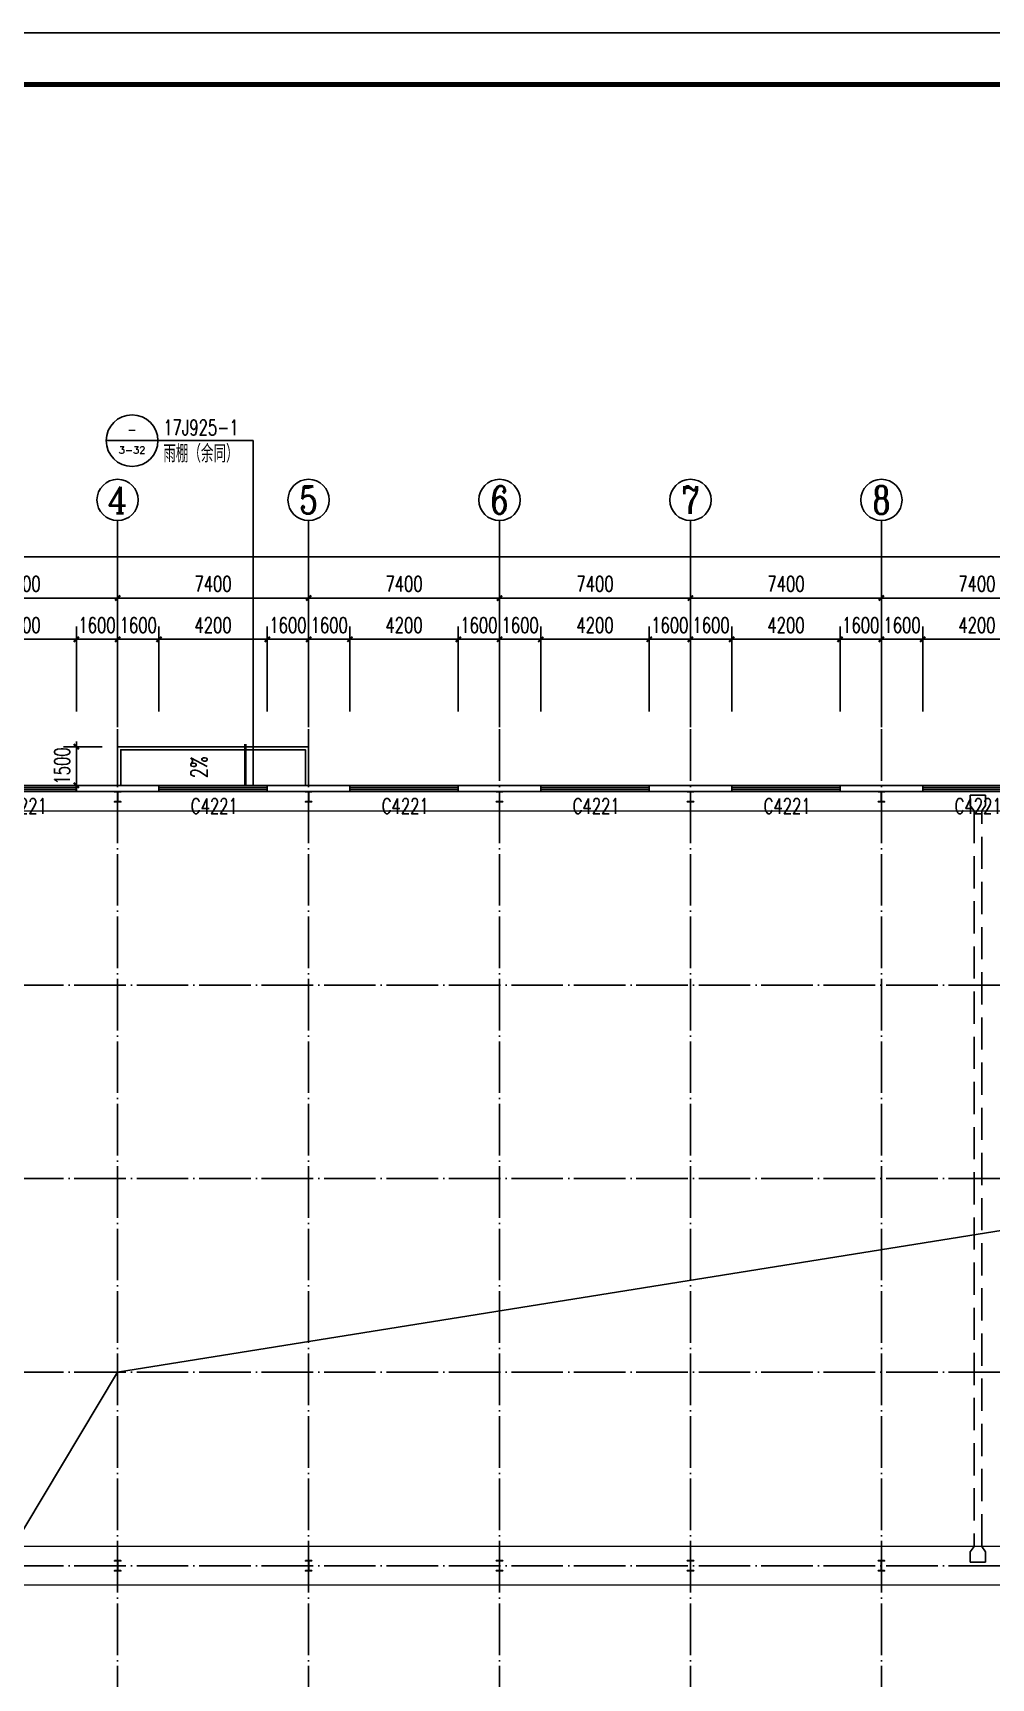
# Model space of a CAD drawing. Extents: x 13276711 to 13543385, y -848943 to -68012.
# Drawn here: x 13365302 to 13402435, y -387798 to -324043 of the extents above; entities that cross this region are included whole.
import ezdxf
from ezdxf.enums import TextEntityAlignment as Align

# ---------------------------------------------------------------- set-up
doc = ezdxf.new("R2010")
doc.units = 0
doc.header["$LTSCALE"] = 1000
doc.header["$MEASUREMENT"] = 0
doc.linetypes.add('DASH', pattern=[0.35, 0.25, -0.1])
doc.linetypes.add('DOTE', pattern=[2.42, 2, -0.2, 0.02, -0.2])
for name, color, linetype in [('AXIS', 3, 'Continuous'), ('AXIS_TEXT', 7, 'Continuous'), ('COLUMN', 2, 'Continuous'), ('DIM_IDEN', 3, 'Continuous'), ('DIM_SYMB', 3, 'Continuous'), ('DOTE', 1, 'DOTE'), ('PUB_DIM', 3, 'Continuous'), ('PUB_TEXT', 7, 'Continuous'), ('TK', 4, 'Continuous'), ('WALL-PARAPET', 6, 'Continuous'), ('WINDOW', 4, 'Continuous'), ('WINDOW_TEXT', 7, 'Continuous')]:
    doc.layers.add(name, color=color, linetype=linetype)
doc.styles.add('_TCH_AXIS', font='COMPLEX', dxfattribs={"bigfont": 'GBCBIG'})
doc.styles.add('_TCH_DIM', font='SIMPLEX', dxfattribs={"bigfont": 'GBCBIG'})
doc.styles.add('_TCH_DIM_T3', font='SIMPLEX', dxfattribs={"width": 0.705882, "bigfont": 'GBCBIG'})
doc.styles.add('_TCH_WINDOW', font='SIMPLEX', dxfattribs={"height": 3.5, "bigfont": 'GBCBIG'})
doc.styles.add('COMPLEX', font='COMPLEX')
doc.dimstyles.new('_TCH_ARCH&&200', dxfattribs={"dimtxt": 595, "dimasz": 200, "dimexe": 500, "dimexo": 600, "dimgap": 252.5, "dimtad": 1, "dimdec": 0, "dimzin": 0, "dimdsep": 46, "dimtxsty": '_TCH_DIM_T3', "dimblk": 'ARCHTICK', "dimcen": 0.09, "dimclrt": 7, "dimazin": 2, "dimtfac": 1, "dimtdec": 0, "dimtix": 1, "dimtmove": 2, "dimatfit": 3, "dimfxl": 0, "dimtolj": 1, "dimtzin": 0, "dimarcsym": 0})

# ---------------------------------------------------------------- blocks, each defined once
blk = doc.blocks.new('A$C797E1D2B')
at = {"layer": 'COLUMN'}
h = blk.add_hatch(color=256, dxfattribs=at)
h.paths.add_polyline_path([(125, 400), (250, 400), (250, 388), (130, 388), (130, 200), (125, 200)])
h.paths.add_polyline_path([(0, 400), (125, 400), (125, 200), (120, 200), (120, 388), (0, 388)])
h.paths.add_polyline_path([(0, 12), (120, 12), (120, 200), (125, 200), (125, 0), (0, 0)])
h.paths.add_polyline_path([(125, 200), (130, 200), (130, 12), (250, 12), (250, 0), (125, 0)])
blk.add_lwpolyline([(250, 0), (250, 12), (130, 12), (130, 388), (250, 388), (250, 400), (0, 400), (0, 388), (120, 388), (120, 12), (0, 12), (0, 0)], close=True, dxfattribs=at)
blk = doc.blocks.new('GeYuanFrame_77864667', base_point=(20.09, 4.53))
at = {"layer": 'TK'}
blk.add_lwpolyline([(20.09, 4.53), (20.09, 598.53), (1071.09, 598.53), (1071.09, 4.53)], close=True, dxfattribs=at)
at = {"layer": 'TK', "const_width": 1}
blk.add_lwpolyline([(45.09, 588.53), (1061.09, 588.53), (1061.09, 14.53), (45.09, 14.53)], close=True, dxfattribs=at)
blk = doc.blocks.new('$TCHSYS$WIN2D')
for p, q in [((-0.5, 0.5), (0.5, 0.5)), ((-0.5, 0.5), (-0.5, -0.5)), ((0.5, 0.5), (0.5, -0.5)), ((0.5, 0.167), (-0.5, 0.167)), ((0.5, -0.167), (-0.5, -0.167)), ((-0.5, -0.5), (0.5, -0.5))]:
    blk.add_line(p, q)
blk = doc.blocks.new('_AXISO')
blk.add_circle((0, 0), 0.5)
at = {"layer": 'AXIS_TEXT', "style": 'COMPLEX', "width": 1.041667}
blk.add_attdef('A', text='', height=0.56, dxfattribs=at).set_placement((-0.25, -0.28), (0.25, -0.28), align=Align.FIT)
blk = doc.blocks.new('_ArchTick')
at = {"color": 0, "linetype": 'ByBlock', "const_width": 0.4}
blk.add_lwpolyline([(-0.5, -0.5), (0.5, 0.5)], dxfattribs=at)
blk = doc.blocks.new('*D208')
at = {"layer": 'AXIS', "color": 0, "lineweight": -2}
for p, q in [((13346145, -350343), (13346145, -343843)), ((13509425, -350343), (13509425, -343843)), ((13346145, -344343), (13509425, -344343))]:
    blk.add_line(p, q, dxfattribs=at)
at = {"layer": 'Defpoints', "color": 0}
for p in [(13509425, -344343), (13346145, -350943), (13509425, -350943)]:
    blk.add_point(p, dxfattribs=at)
at = {"layer": 'AXIS', "color": 0, "lineweight": -2, "xscale": 200, "yscale": 200, "zscale": 200, "rotation": 180}
blk.add_blockref('_ArchTick', (13346145, -344343), dxfattribs=at)
at = {"layer": 'AXIS', "color": 0, "lineweight": -2, "xscale": 200, "yscale": 200, "zscale": 200}
blk.add_blockref('_ArchTick', (13509425, -344343), dxfattribs=at)
at = {"layer": 'AXIS', "color": 7, "insert": (13427785, -343793), "char_height": 595, "attachment_point": 5, "style": '_TCH_DIM_T3'}
blk.add_mtext('\\A1;163280', dxfattribs=at)
blk = doc.blocks.new('*D212')
at = {"layer": 'AXIS', "color": 0, "lineweight": -2}
for p, q in [((13361185, -350343), (13361185, -345443)), ((13368585, -350343), (13368585, -345443)), ((13361185, -345943), (13368585, -345943))]:
    blk.add_line(p, q, dxfattribs=at)
at = {"layer": 'Defpoints', "color": 0}
for p in [(13368585, -345943), (13361185, -350943), (13368585, -350943)]:
    blk.add_point(p, dxfattribs=at)
at = {"layer": 'AXIS', "color": 0, "lineweight": -2, "xscale": 200, "yscale": 200, "zscale": 200, "rotation": 180}
blk.add_blockref('_ArchTick', (13361185, -345943), dxfattribs=at)
at = {"layer": 'AXIS', "color": 0, "lineweight": -2, "xscale": 200, "yscale": 200, "zscale": 200}
blk.add_blockref('_ArchTick', (13368585, -345943), dxfattribs=at)
at = {"layer": 'AXIS', "color": 7, "insert": (13364885, -345393), "char_height": 595, "attachment_point": 5, "style": '_TCH_DIM_T3'}
blk.add_mtext('\\A1;7400', dxfattribs=at)
blk = doc.blocks.new('*D213')
at = {"layer": 'AXIS', "color": 0, "lineweight": -2}
for p, q in [((13368585, -350343), (13368585, -345443)), ((13375985, -350343), (13375985, -345443)), ((13368585, -345943), (13375985, -345943))]:
    blk.add_line(p, q, dxfattribs=at)
at = {"layer": 'Defpoints', "color": 0}
for p in [(13375985, -345943), (13368585, -350943), (13375985, -350943)]:
    blk.add_point(p, dxfattribs=at)
at = {"layer": 'AXIS', "color": 0, "lineweight": -2, "xscale": 200, "yscale": 200, "zscale": 200, "rotation": 180}
blk.add_blockref('_ArchTick', (13368585, -345943), dxfattribs=at)
at = {"layer": 'AXIS', "color": 0, "lineweight": -2, "xscale": 200, "yscale": 200, "zscale": 200}
blk.add_blockref('_ArchTick', (13375985, -345943), dxfattribs=at)
at = {"layer": 'AXIS', "color": 7, "insert": (13372285, -345393), "char_height": 595, "attachment_point": 5, "style": '_TCH_DIM_T3'}
blk.add_mtext('\\A1;7400', dxfattribs=at)
blk = doc.blocks.new('*D214')
at = {"layer": 'AXIS', "color": 0, "lineweight": -2}
for p, q in [((13375985, -350343), (13375985, -345443)), ((13383385, -350343), (13383385, -345443)), ((13375985, -345943), (13383385, -345943))]:
    blk.add_line(p, q, dxfattribs=at)
at = {"layer": 'Defpoints', "color": 0}
for p in [(13383385, -345943), (13375985, -350943), (13383385, -350943)]:
    blk.add_point(p, dxfattribs=at)
at = {"layer": 'AXIS', "color": 0, "lineweight": -2, "xscale": 200, "yscale": 200, "zscale": 200, "rotation": 180}
blk.add_blockref('_ArchTick', (13375985, -345943), dxfattribs=at)
at = {"layer": 'AXIS', "color": 0, "lineweight": -2, "xscale": 200, "yscale": 200, "zscale": 200}
blk.add_blockref('_ArchTick', (13383385, -345943), dxfattribs=at)
at = {"layer": 'AXIS', "color": 7, "insert": (13379685, -345393), "char_height": 595, "attachment_point": 5, "style": '_TCH_DIM_T3'}
blk.add_mtext('\\A1;7400', dxfattribs=at)
blk = doc.blocks.new('*D215')
at = {"layer": 'AXIS', "color": 0, "lineweight": -2}
for p, q in [((13383385, -350343), (13383385, -345443)), ((13390785, -350343), (13390785, -345443)), ((13383385, -345943), (13390785, -345943))]:
    blk.add_line(p, q, dxfattribs=at)
at = {"layer": 'Defpoints', "color": 0}
for p in [(13390785, -345943), (13383385, -350943), (13390785, -350943)]:
    blk.add_point(p, dxfattribs=at)
at = {"layer": 'AXIS', "color": 0, "lineweight": -2, "xscale": 200, "yscale": 200, "zscale": 200, "rotation": 180}
blk.add_blockref('_ArchTick', (13383385, -345943), dxfattribs=at)
at = {"layer": 'AXIS', "color": 0, "lineweight": -2, "xscale": 200, "yscale": 200, "zscale": 200}
blk.add_blockref('_ArchTick', (13390785, -345943), dxfattribs=at)
at = {"layer": 'AXIS', "color": 7, "insert": (13387085, -345393), "char_height": 595, "attachment_point": 5, "style": '_TCH_DIM_T3'}
blk.add_mtext('\\A1;7400', dxfattribs=at)
blk = doc.blocks.new('*D216')
at = {"layer": 'AXIS', "color": 0, "lineweight": -2}
for p, q in [((13390785, -350343), (13390785, -345443)), ((13398185, -350343), (13398185, -345443)), ((13390785, -345943), (13398185, -345943))]:
    blk.add_line(p, q, dxfattribs=at)
at = {"layer": 'Defpoints', "color": 0}
for p in [(13398185, -345943), (13390785, -350943), (13398185, -350943)]:
    blk.add_point(p, dxfattribs=at)
at = {"layer": 'AXIS', "color": 0, "lineweight": -2, "xscale": 200, "yscale": 200, "zscale": 200, "rotation": 180}
blk.add_blockref('_ArchTick', (13390785, -345943), dxfattribs=at)
at = {"layer": 'AXIS', "color": 0, "lineweight": -2, "xscale": 200, "yscale": 200, "zscale": 200}
blk.add_blockref('_ArchTick', (13398185, -345943), dxfattribs=at)
at = {"layer": 'AXIS', "color": 7, "insert": (13394485, -345393), "char_height": 595, "attachment_point": 5, "style": '_TCH_DIM_T3'}
blk.add_mtext('\\A1;7400', dxfattribs=at)
blk = doc.blocks.new('*D217')
at = {"layer": 'AXIS', "color": 0, "lineweight": -2}
for p, q in [((13398185, -350343), (13398185, -345443)), ((13405585, -350343), (13405585, -345443)), ((13398185, -345943), (13405585, -345943))]:
    blk.add_line(p, q, dxfattribs=at)
at = {"layer": 'Defpoints', "color": 0}
for p in [(13405585, -345943), (13398185, -350943), (13405585, -350943)]:
    blk.add_point(p, dxfattribs=at)
at = {"layer": 'AXIS', "color": 0, "lineweight": -2, "xscale": 200, "yscale": 200, "zscale": 200, "rotation": 180}
blk.add_blockref('_ArchTick', (13398185, -345943), dxfattribs=at)
at = {"layer": 'AXIS', "color": 0, "lineweight": -2, "xscale": 200, "yscale": 200, "zscale": 200}
blk.add_blockref('_ArchTick', (13405585, -345943), dxfattribs=at)
at = {"layer": 'AXIS', "color": 7, "insert": (13401885, -345393), "char_height": 595, "attachment_point": 5, "style": '_TCH_DIM_T3'}
blk.add_mtext('\\A1;7400', dxfattribs=at)
blk = doc.blocks.new('*D625')
at = {"layer": 'Defpoints', "color": 0}
for p in [(13366985, -347543), (13362785, -350943), (13366985, -350943)]:
    blk.add_point(p, dxfattribs=at)
at = {"layer": 'PUB_DIM', "color": 0, "lineweight": -2}
for p, q in [((13362785, -350343), (13362785, -347043)), ((13366985, -350343), (13366985, -347043)), ((13362785, -347543), (13366985, -347543))]:
    blk.add_line(p, q, dxfattribs=at)
at = {"layer": 'PUB_DIM', "color": 0, "lineweight": -2, "xscale": 200, "yscale": 200, "zscale": 200, "rotation": 180}
blk.add_blockref('_ArchTick', (13362785, -347543), dxfattribs=at)
at = {"layer": 'PUB_DIM', "color": 0, "lineweight": -2, "xscale": 200, "yscale": 200, "zscale": 200}
blk.add_blockref('_ArchTick', (13366985, -347543), dxfattribs=at)
at = {"layer": 'PUB_DIM', "color": 7, "insert": (13364885, -346993), "char_height": 595, "attachment_point": 5, "style": '_TCH_DIM_T3'}
blk.add_mtext('\\A1;4200', dxfattribs=at)
blk = doc.blocks.new('*D626')
at = {"layer": 'Defpoints', "color": 0}
for p in [(13368585, -347543), (13366985, -350943), (13368585, -350943)]:
    blk.add_point(p, dxfattribs=at)
at = {"layer": 'PUB_DIM', "color": 0, "lineweight": -2}
for p, q in [((13366985, -350343), (13366985, -347043)), ((13368585, -350343), (13368585, -347043)), ((13366985, -347543), (13366785, -347543)), ((13366985, -347543), (13368585, -347543)), ((13368585, -347543), (13368785, -347543))]:
    blk.add_line(p, q, dxfattribs=at)
at = {"layer": 'PUB_DIM', "color": 0, "lineweight": -2, "xscale": 200, "yscale": 200, "zscale": 200}
blk.add_blockref('_ArchTick', (13366985, -347543), dxfattribs=at)
at = {"layer": 'PUB_DIM', "color": 0, "lineweight": -2, "xscale": 200, "yscale": 200, "zscale": 200, "rotation": 180}
blk.add_blockref('_ArchTick', (13368585, -347543), dxfattribs=at)
at = {"layer": 'PUB_DIM', "color": 7, "insert": (13367785, -346993), "char_height": 595, "attachment_point": 5, "style": '_TCH_DIM_T3'}
blk.add_mtext('\\A1;1600', dxfattribs=at)
blk = doc.blocks.new('*D627')
at = {"layer": 'Defpoints', "color": 0}
for p in [(13370185, -347543), (13368585, -350943), (13370185, -350943)]:
    blk.add_point(p, dxfattribs=at)
at = {"layer": 'PUB_DIM', "color": 0, "lineweight": -2}
for p, q in [((13368585, -350343), (13368585, -347043)), ((13370185, -350343), (13370185, -347043)), ((13368585, -347543), (13368385, -347543)), ((13368585, -347543), (13370185, -347543)), ((13370185, -347543), (13370385, -347543))]:
    blk.add_line(p, q, dxfattribs=at)
at = {"layer": 'PUB_DIM', "color": 0, "lineweight": -2, "xscale": 200, "yscale": 200, "zscale": 200}
blk.add_blockref('_ArchTick', (13368585, -347543), dxfattribs=at)
at = {"layer": 'PUB_DIM', "color": 0, "lineweight": -2, "xscale": 200, "yscale": 200, "zscale": 200, "rotation": 180}
blk.add_blockref('_ArchTick', (13370185, -347543), dxfattribs=at)
at = {"layer": 'PUB_DIM', "color": 7, "insert": (13369385, -346993), "char_height": 595, "attachment_point": 5, "style": '_TCH_DIM_T3'}
blk.add_mtext('\\A1;1600', dxfattribs=at)
blk = doc.blocks.new('*D628')
at = {"layer": 'Defpoints', "color": 0}
for p in [(13374385, -347543), (13370185, -350943), (13374385, -350943)]:
    blk.add_point(p, dxfattribs=at)
at = {"layer": 'PUB_DIM', "color": 0, "lineweight": -2}
for p, q in [((13370185, -350343), (13370185, -347043)), ((13374385, -350343), (13374385, -347043)), ((13370185, -347543), (13374385, -347543))]:
    blk.add_line(p, q, dxfattribs=at)
at = {"layer": 'PUB_DIM', "color": 0, "lineweight": -2, "xscale": 200, "yscale": 200, "zscale": 200, "rotation": 180}
blk.add_blockref('_ArchTick', (13370185, -347543), dxfattribs=at)
at = {"layer": 'PUB_DIM', "color": 0, "lineweight": -2, "xscale": 200, "yscale": 200, "zscale": 200}
blk.add_blockref('_ArchTick', (13374385, -347543), dxfattribs=at)
at = {"layer": 'PUB_DIM', "color": 7, "insert": (13372285, -346993), "char_height": 595, "attachment_point": 5, "style": '_TCH_DIM_T3'}
blk.add_mtext('\\A1;4200', dxfattribs=at)
blk = doc.blocks.new('*D629')
at = {"layer": 'Defpoints', "color": 0}
for p in [(13375985, -347543), (13374385, -350943), (13375985, -350943)]:
    blk.add_point(p, dxfattribs=at)
at = {"layer": 'PUB_DIM', "color": 0, "lineweight": -2}
for p, q in [((13374385, -350343), (13374385, -347043)), ((13375985, -350343), (13375985, -347043)), ((13374385, -347543), (13374185, -347543)), ((13374385, -347543), (13375985, -347543)), ((13375985, -347543), (13376185, -347543))]:
    blk.add_line(p, q, dxfattribs=at)
at = {"layer": 'PUB_DIM', "color": 0, "lineweight": -2, "xscale": 200, "yscale": 200, "zscale": 200}
blk.add_blockref('_ArchTick', (13374385, -347543), dxfattribs=at)
at = {"layer": 'PUB_DIM', "color": 0, "lineweight": -2, "xscale": 200, "yscale": 200, "zscale": 200, "rotation": 180}
blk.add_blockref('_ArchTick', (13375985, -347543), dxfattribs=at)
at = {"layer": 'PUB_DIM', "color": 7, "insert": (13375185, -346993), "char_height": 595, "attachment_point": 5, "style": '_TCH_DIM_T3'}
blk.add_mtext('\\A1;1600', dxfattribs=at)
blk = doc.blocks.new('*D630')
at = {"layer": 'Defpoints', "color": 0}
for p in [(13377585, -347543), (13375985, -350943), (13377585, -350943)]:
    blk.add_point(p, dxfattribs=at)
at = {"layer": 'PUB_DIM', "color": 0, "lineweight": -2}
for p, q in [((13375985, -350343), (13375985, -347043)), ((13377585, -350343), (13377585, -347043)), ((13375985, -347543), (13375785, -347543)), ((13375985, -347543), (13377585, -347543)), ((13377585, -347543), (13377785, -347543))]:
    blk.add_line(p, q, dxfattribs=at)
at = {"layer": 'PUB_DIM', "color": 0, "lineweight": -2, "xscale": 200, "yscale": 200, "zscale": 200}
blk.add_blockref('_ArchTick', (13375985, -347543), dxfattribs=at)
at = {"layer": 'PUB_DIM', "color": 0, "lineweight": -2, "xscale": 200, "yscale": 200, "zscale": 200, "rotation": 180}
blk.add_blockref('_ArchTick', (13377585, -347543), dxfattribs=at)
at = {"layer": 'PUB_DIM', "color": 7, "insert": (13376785, -346993), "char_height": 595, "attachment_point": 5, "style": '_TCH_DIM_T3'}
blk.add_mtext('\\A1;1600', dxfattribs=at)
blk = doc.blocks.new('*D631')
at = {"layer": 'Defpoints', "color": 0}
for p in [(13381785, -347543), (13377585, -350943), (13381785, -350943)]:
    blk.add_point(p, dxfattribs=at)
at = {"layer": 'PUB_DIM', "color": 0, "lineweight": -2}
for p, q in [((13377585, -350343), (13377585, -347043)), ((13381785, -350343), (13381785, -347043)), ((13377585, -347543), (13381785, -347543))]:
    blk.add_line(p, q, dxfattribs=at)
at = {"layer": 'PUB_DIM', "color": 0, "lineweight": -2, "xscale": 200, "yscale": 200, "zscale": 200, "rotation": 180}
blk.add_blockref('_ArchTick', (13377585, -347543), dxfattribs=at)
at = {"layer": 'PUB_DIM', "color": 0, "lineweight": -2, "xscale": 200, "yscale": 200, "zscale": 200}
blk.add_blockref('_ArchTick', (13381785, -347543), dxfattribs=at)
at = {"layer": 'PUB_DIM', "color": 7, "insert": (13379685, -346993), "char_height": 595, "attachment_point": 5, "style": '_TCH_DIM_T3'}
blk.add_mtext('\\A1;4200', dxfattribs=at)
blk = doc.blocks.new('*D632')
at = {"layer": 'Defpoints', "color": 0}
for p in [(13383385, -347543), (13381785, -350943), (13383385, -350943)]:
    blk.add_point(p, dxfattribs=at)
at = {"layer": 'PUB_DIM', "color": 0, "lineweight": -2}
for p, q in [((13381785, -350343), (13381785, -347043)), ((13383385, -350343), (13383385, -347043)), ((13381785, -347543), (13381585, -347543)), ((13381785, -347543), (13383385, -347543)), ((13383385, -347543), (13383585, -347543))]:
    blk.add_line(p, q, dxfattribs=at)
at = {"layer": 'PUB_DIM', "color": 0, "lineweight": -2, "xscale": 200, "yscale": 200, "zscale": 200}
blk.add_blockref('_ArchTick', (13381785, -347543), dxfattribs=at)
at = {"layer": 'PUB_DIM', "color": 0, "lineweight": -2, "xscale": 200, "yscale": 200, "zscale": 200, "rotation": 180}
blk.add_blockref('_ArchTick', (13383385, -347543), dxfattribs=at)
at = {"layer": 'PUB_DIM', "color": 7, "insert": (13382585, -346993), "char_height": 595, "attachment_point": 5, "style": '_TCH_DIM_T3'}
blk.add_mtext('\\A1;1600', dxfattribs=at)
blk = doc.blocks.new('*D633')
at = {"layer": 'Defpoints', "color": 0}
for p in [(13384985, -347543), (13383385, -350943), (13384985, -350943)]:
    blk.add_point(p, dxfattribs=at)
at = {"layer": 'PUB_DIM', "color": 0, "lineweight": -2}
for p, q in [((13383385, -350343), (13383385, -347043)), ((13384985, -350343), (13384985, -347043)), ((13383385, -347543), (13383185, -347543)), ((13383385, -347543), (13384985, -347543)), ((13384985, -347543), (13385185, -347543))]:
    blk.add_line(p, q, dxfattribs=at)
at = {"layer": 'PUB_DIM', "color": 0, "lineweight": -2, "xscale": 200, "yscale": 200, "zscale": 200}
blk.add_blockref('_ArchTick', (13383385, -347543), dxfattribs=at)
at = {"layer": 'PUB_DIM', "color": 0, "lineweight": -2, "xscale": 200, "yscale": 200, "zscale": 200, "rotation": 180}
blk.add_blockref('_ArchTick', (13384985, -347543), dxfattribs=at)
at = {"layer": 'PUB_DIM', "color": 7, "insert": (13384185, -346993), "char_height": 595, "attachment_point": 5, "style": '_TCH_DIM_T3'}
blk.add_mtext('\\A1;1600', dxfattribs=at)
blk = doc.blocks.new('*D634')
at = {"layer": 'Defpoints', "color": 0}
for p in [(13389185, -347543), (13384985, -350943), (13389185, -350943)]:
    blk.add_point(p, dxfattribs=at)
at = {"layer": 'PUB_DIM', "color": 0, "lineweight": -2}
for p, q in [((13384985, -350343), (13384985, -347043)), ((13389185, -350343), (13389185, -347043)), ((13384985, -347543), (13389185, -347543))]:
    blk.add_line(p, q, dxfattribs=at)
at = {"layer": 'PUB_DIM', "color": 0, "lineweight": -2, "xscale": 200, "yscale": 200, "zscale": 200, "rotation": 180}
blk.add_blockref('_ArchTick', (13384985, -347543), dxfattribs=at)
at = {"layer": 'PUB_DIM', "color": 0, "lineweight": -2, "xscale": 200, "yscale": 200, "zscale": 200}
blk.add_blockref('_ArchTick', (13389185, -347543), dxfattribs=at)
at = {"layer": 'PUB_DIM', "color": 7, "insert": (13387085, -346993), "char_height": 595, "attachment_point": 5, "style": '_TCH_DIM_T3'}
blk.add_mtext('\\A1;4200', dxfattribs=at)
blk = doc.blocks.new('*D635')
at = {"layer": 'Defpoints', "color": 0}
for p in [(13390785, -347543), (13389185, -350943), (13390785, -350943)]:
    blk.add_point(p, dxfattribs=at)
at = {"layer": 'PUB_DIM', "color": 0, "lineweight": -2}
for p, q in [((13389185, -350343), (13389185, -347043)), ((13390785, -350343), (13390785, -347043)), ((13389185, -347543), (13388985, -347543)), ((13389185, -347543), (13390785, -347543)), ((13390785, -347543), (13390985, -347543))]:
    blk.add_line(p, q, dxfattribs=at)
at = {"layer": 'PUB_DIM', "color": 0, "lineweight": -2, "xscale": 200, "yscale": 200, "zscale": 200}
blk.add_blockref('_ArchTick', (13389185, -347543), dxfattribs=at)
at = {"layer": 'PUB_DIM', "color": 0, "lineweight": -2, "xscale": 200, "yscale": 200, "zscale": 200, "rotation": 180}
blk.add_blockref('_ArchTick', (13390785, -347543), dxfattribs=at)
at = {"layer": 'PUB_DIM', "color": 7, "insert": (13389985, -346993), "char_height": 595, "attachment_point": 5, "style": '_TCH_DIM_T3'}
blk.add_mtext('\\A1;1600', dxfattribs=at)
blk = doc.blocks.new('*D636')
at = {"layer": 'Defpoints', "color": 0}
for p in [(13392385, -347543), (13390785, -350943), (13392385, -350943)]:
    blk.add_point(p, dxfattribs=at)
at = {"layer": 'PUB_DIM', "color": 0, "lineweight": -2}
for p, q in [((13390785, -350343), (13390785, -347043)), ((13392385, -350343), (13392385, -347043)), ((13390785, -347543), (13390585, -347543)), ((13390785, -347543), (13392385, -347543)), ((13392385, -347543), (13392585, -347543))]:
    blk.add_line(p, q, dxfattribs=at)
at = {"layer": 'PUB_DIM', "color": 0, "lineweight": -2, "xscale": 200, "yscale": 200, "zscale": 200}
blk.add_blockref('_ArchTick', (13390785, -347543), dxfattribs=at)
at = {"layer": 'PUB_DIM', "color": 0, "lineweight": -2, "xscale": 200, "yscale": 200, "zscale": 200, "rotation": 180}
blk.add_blockref('_ArchTick', (13392385, -347543), dxfattribs=at)
at = {"layer": 'PUB_DIM', "color": 7, "insert": (13391585, -346993), "char_height": 595, "attachment_point": 5, "style": '_TCH_DIM_T3'}
blk.add_mtext('\\A1;1600', dxfattribs=at)
blk = doc.blocks.new('*D637')
at = {"layer": 'Defpoints', "color": 0}
for p in [(13396585, -347543), (13392385, -350943), (13396585, -350943)]:
    blk.add_point(p, dxfattribs=at)
at = {"layer": 'PUB_DIM', "color": 0, "lineweight": -2}
for p, q in [((13392385, -350343), (13392385, -347043)), ((13396585, -350343), (13396585, -347043)), ((13392385, -347543), (13396585, -347543))]:
    blk.add_line(p, q, dxfattribs=at)
at = {"layer": 'PUB_DIM', "color": 0, "lineweight": -2, "xscale": 200, "yscale": 200, "zscale": 200, "rotation": 180}
blk.add_blockref('_ArchTick', (13392385, -347543), dxfattribs=at)
at = {"layer": 'PUB_DIM', "color": 0, "lineweight": -2, "xscale": 200, "yscale": 200, "zscale": 200}
blk.add_blockref('_ArchTick', (13396585, -347543), dxfattribs=at)
at = {"layer": 'PUB_DIM', "color": 7, "insert": (13394485, -346993), "char_height": 595, "attachment_point": 5, "style": '_TCH_DIM_T3'}
blk.add_mtext('\\A1;4200', dxfattribs=at)
blk = doc.blocks.new('*D638')
at = {"layer": 'Defpoints', "color": 0}
for p in [(13398185, -347543), (13396585, -350943), (13398185, -350943)]:
    blk.add_point(p, dxfattribs=at)
at = {"layer": 'PUB_DIM', "color": 0, "lineweight": -2}
for p, q in [((13396585, -350343), (13396585, -347043)), ((13398185, -350343), (13398185, -347043)), ((13396585, -347543), (13396385, -347543)), ((13396585, -347543), (13398185, -347543)), ((13398185, -347543), (13398385, -347543))]:
    blk.add_line(p, q, dxfattribs=at)
at = {"layer": 'PUB_DIM', "color": 0, "lineweight": -2, "xscale": 200, "yscale": 200, "zscale": 200}
blk.add_blockref('_ArchTick', (13396585, -347543), dxfattribs=at)
at = {"layer": 'PUB_DIM', "color": 0, "lineweight": -2, "xscale": 200, "yscale": 200, "zscale": 200, "rotation": 180}
blk.add_blockref('_ArchTick', (13398185, -347543), dxfattribs=at)
at = {"layer": 'PUB_DIM', "color": 7, "insert": (13397385, -346993), "char_height": 595, "attachment_point": 5, "style": '_TCH_DIM_T3'}
blk.add_mtext('\\A1;1600', dxfattribs=at)
blk = doc.blocks.new('*D639')
at = {"layer": 'Defpoints', "color": 0}
for p in [(13399785, -347543), (13398185, -350943), (13399785, -350943)]:
    blk.add_point(p, dxfattribs=at)
at = {"layer": 'PUB_DIM', "color": 0, "lineweight": -2}
for p, q in [((13398185, -350343), (13398185, -347043)), ((13399785, -350343), (13399785, -347043)), ((13398185, -347543), (13397985, -347543)), ((13398185, -347543), (13399785, -347543)), ((13399785, -347543), (13399985, -347543))]:
    blk.add_line(p, q, dxfattribs=at)
at = {"layer": 'PUB_DIM', "color": 0, "lineweight": -2, "xscale": 200, "yscale": 200, "zscale": 200}
blk.add_blockref('_ArchTick', (13398185, -347543), dxfattribs=at)
at = {"layer": 'PUB_DIM', "color": 0, "lineweight": -2, "xscale": 200, "yscale": 200, "zscale": 200, "rotation": 180}
blk.add_blockref('_ArchTick', (13399785, -347543), dxfattribs=at)
at = {"layer": 'PUB_DIM', "color": 7, "insert": (13398985, -346993), "char_height": 595, "attachment_point": 5, "style": '_TCH_DIM_T3'}
blk.add_mtext('\\A1;1600', dxfattribs=at)
blk = doc.blocks.new('*D640')
at = {"layer": 'Defpoints', "color": 0}
for p in [(13403985, -347543), (13399785, -350943), (13403985, -350943)]:
    blk.add_point(p, dxfattribs=at)
at = {"layer": 'PUB_DIM', "color": 0, "lineweight": -2}
for p, q in [((13399785, -350343), (13399785, -347043)), ((13403985, -350343), (13403985, -347043)), ((13399785, -347543), (13403985, -347543))]:
    blk.add_line(p, q, dxfattribs=at)
at = {"layer": 'PUB_DIM', "color": 0, "lineweight": -2, "xscale": 200, "yscale": 200, "zscale": 200, "rotation": 180}
blk.add_blockref('_ArchTick', (13399785, -347543), dxfattribs=at)
at = {"layer": 'PUB_DIM', "color": 0, "lineweight": -2, "xscale": 200, "yscale": 200, "zscale": 200}
blk.add_blockref('_ArchTick', (13403985, -347543), dxfattribs=at)
at = {"layer": 'PUB_DIM', "color": 7, "insert": (13401885, -346993), "char_height": 595, "attachment_point": 5, "style": '_TCH_DIM_T3'}
blk.add_mtext('\\A1;4200', dxfattribs=at)
blk = doc.blocks.new('*D699')
at = {"layer": 'Defpoints', "color": 0}
for p in [(13366985, -351703), (13368585, -351703), (13368585, -353203)]:
    blk.add_point(p, dxfattribs=at)
at = {"layer": 'PUB_DIM', "color": 0, "lineweight": -2}
for p, q in [((13367985, -351703), (13366485, -351703)), ((13366985, -351703), (13366985, -351503)), ((13366985, -353203), (13366985, -351703)), ((13367985, -353203), (13366485, -353203)), ((13366985, -353203), (13366985, -353403))]:
    blk.add_line(p, q, dxfattribs=at)
at = {"layer": 'PUB_DIM', "color": 0, "lineweight": -2, "xscale": 200, "yscale": 200, "zscale": 200}
for p, rotation in [((13366985, -351703), 270), ((13366985, -353203), 90)]:
    blk.add_blockref('_ArchTick', p, dxfattribs=dict(at, rotation=rotation))
at = {"layer": 'PUB_DIM', "color": 7, "insert": (13366435, -352453), "char_height": 595, "attachment_point": 5, "rotation": 90, "style": '_TCH_DIM_T3'}
blk.add_mtext('\\A1;1500', dxfattribs=at)

msp = doc.modelspace()

# ---------------------------------------------------------------- linework, layer by layer
at = {"ltscale": 0.5}
for points in [[(13368584.8, -353203.1), (13368584.8, -351703.1), (13375984.8, -351703.1), (13375984.8, -353203.1)], [(13368704.8, -353203.1), (13368704.8, -351823.1), (13375864.8, -351823.1), (13375864.8, -353203.1)], [(13508934.8, -353443.1), (13368584.8, -375943.1), (13346384.8, -413043.1)]]:
    msp.add_lwpolyline(points, dxfattribs=at)
at = {"color": 4, "linetype": 'DASH', "ltscale": 5}
msp.add_lwpolyline([(13402073, -354193.1), (13402223, -353977.4), (13402223, -353577.4), (13401623, -353577.4), (13401623, -353977.4), (13401773, -354193.1), (13401773, -382693.1), (13401623, -382908.7), (13401623, -383308.7), (13402223, -383308.7), (13402223, -382908.7), (13402073, -382693.1)], close=True, dxfattribs=at)
at = {"linetype": 'DASH', "ltscale": 5, "const_width": 50}
for points in [[(13509184.8, -354193.1), (13346384.8, -354193.1)], [(13509184.8, -382693.1), (13346384.8, -382693.1)], [(13509184.8, -384193.1), (13346384.8, -384193.1)]]:
    msp.add_lwpolyline(points, dxfattribs=at)
at = {"layer": 'AXIS'}
for p, q in [((13368584.8, -350943.1), (13368584.8, -342943.1)), ((13375984.8, -350943.1), (13375984.8, -342943.1)), ((13383384.8, -350943.1), (13383384.8, -342943.1)), ((13390784.8, -350943.1), (13390784.8, -342943.1)), ((13398184.8, -350943.1), (13398184.8, -342943.1))]:
    msp.add_line(p, q, dxfattribs=at)
at = {"layer": 'DIM_IDEN'}
for p, q in [((13370145.9, -339843.1), (13368145.9, -339843.1)), ((13373835.3, -339843.1), (13370145.9, -339843.1)), ((13373835.3, -353203.1), (13373835.3, -339843.1))]:
    msp.add_line(p, q, dxfattribs=at)
at = {"layer": 'DIM_IDEN', "const_width": 100}
msp.add_lwpolyline([(13373535.3, -353203.1), (13373535.3, -351603.1)], dxfattribs=at)
at = {"layer": 'DIM_IDEN'}
msp.add_circle((13369145.9, -339843.1), 1000, dxfattribs=at)
at = {"layer": 'DIM_SYMB'}
msp.add_lwpolyline([(13372284.8, -353063.1, 0, 0, 0), (13372284.8, -352413.1, 120, 0, 0), (13372284.8, -351963.1, 0, 0, 0)], format="xyseb", dxfattribs=at)
at = {"layer": 'DOTE'}
for p, q in [((13368584.8, -415943.1), (13368584.8, -350943.1)), ((13375984.8, -415943.1), (13375984.8, -350943.1)), ((13383384.8, -415943.1), (13383384.8, -350943.1)), ((13390784.8, -415943.1), (13390784.8, -350943.1)), ((13398184.8, -415943.1), (13398184.8, -350943.1)), ((13511684.8, -353443.1), (13343884.8, -353443.1)), ((13511684.8, -360943.1), (13343884.8, -360943.1)), ((13511684.8, -368443.1), (13343884.8, -368443.1)), ((13511684.8, -375943.1), (13343884.8, -375943.1)), ((13511684.8, -383443.1), (13343884.8, -383443.1))]:
    msp.add_line(p, q, dxfattribs=at)
at = {"layer": 'WALL-PARAPET'}
for p, q in [((13370184.8, -353203.1), (13366984.8, -353203.1)), ((13366984.8, -353203.1), (13366984.8, -353443.1)), ((13366984.8, -353443.1), (13370184.8, -353443.1)), ((13370184.8, -353443.1), (13370184.8, -353203.1)), ((13377584.8, -353203.1), (13374384.8, -353203.1)), ((13374384.8, -353203.1), (13374384.8, -353443.1)), ((13374384.8, -353443.1), (13377584.8, -353443.1)), ((13377584.8, -353443.1), (13377584.8, -353203.1)), ((13384984.8, -353203.1), (13381784.8, -353203.1)), ((13381784.8, -353203.1), (13381784.8, -353443.1)), ((13381784.8, -353443.1), (13384984.8, -353443.1)), ((13384984.8, -353443.1), (13384984.8, -353203.1)), ((13392384.8, -353203.1), (13389184.8, -353203.1)), ((13389184.8, -353203.1), (13389184.8, -353443.1)), ((13389184.8, -353443.1), (13392384.8, -353443.1)), ((13392384.8, -353443.1), (13392384.8, -353203.1)), ((13399784.8, -353203.1), (13396584.8, -353203.1)), ((13396584.8, -353203.1), (13396584.8, -353443.1)), ((13396584.8, -353443.1), (13399784.8, -353443.1)), ((13399784.8, -353443.1), (13399784.8, -353203.1))]:
    msp.add_line(p, q, dxfattribs=at)

# ---------------------------------------------------------------- block references
at = {"xscale": 200, "yscale": 200, "zscale": 200}
msp.add_blockref('GeYuanFrame_77864667', (13328184.8, -442843.1), dxfattribs=at)
at = {"rotation": 180}
for p in [(13368709.9, -353443.1), (13376109.9, -353443.1), (13383509.9, -353443.1), (13390909.9, -353443.1), (13398309.9, -353443.1), (13368709.9, -383243.1), (13376109.9, -383243.1), (13383509.9, -383243.1), (13390909.9, -383243.1), (13398309.9, -383243.1)]:
    msp.add_blockref('A$C797E1D2B', p, dxfattribs=at)
at = {"layer": 'AXIS'}
ref = msp.add_blockref('_AXISO', (13368584.8, -342143.1), dxfattribs=dict(at, xscale=1600, yscale=1600, zscale=1600))
ref.add_attrib('A', '4', dxfattribs={"layer": 'AXIS_TEXT', "ltscale": 0.5, "height": 1018.2, "style": '_TCH_AXIS'}).set_placement((13368197, -342652.1), (13368972.7, -342652.1), align=Align.FIT)
ref = msp.add_blockref('_AXISO', (13375984.8, -342143.1), dxfattribs=dict(at, xscale=1600, yscale=1600, zscale=1600))
ref.add_attrib('A', '5', dxfattribs={"layer": 'AXIS_TEXT', "ltscale": 0.5, "height": 1065, "style": '_TCH_AXIS'}).set_placement((13375629.8, -342675.6), (13376339.9, -342675.6), align=Align.FIT)
ref = msp.add_blockref('_AXISO', (13383384.8, -342143.1), dxfattribs=dict(at, xscale=1600, yscale=1600, zscale=1600))
ref.add_attrib('A', '6', dxfattribs={"layer": 'AXIS_TEXT', "ltscale": 0.5, "height": 1065, "style": '_TCH_AXIS'}).set_placement((13383029.8, -342675.6), (13383739.9, -342675.6), align=Align.FIT)
ref = msp.add_blockref('_AXISO', (13390784.8, -342143.1), dxfattribs=dict(at, xscale=1600, yscale=1600, zscale=1600))
ref.add_attrib('A', '7', dxfattribs={"layer": 'AXIS_TEXT', "ltscale": 0.5, "height": 1065, "style": '_TCH_AXIS'}).set_placement((13390429.8, -342675.6), (13391139.9, -342675.6), align=Align.FIT)
ref = msp.add_blockref('_AXISO', (13398184.8, -342143.1), dxfattribs=dict(at, xscale=1600, yscale=1600, zscale=1600))
ref.add_attrib('A', '8', dxfattribs={"layer": 'AXIS_TEXT', "ltscale": 0.5, "height": 1065, "style": '_TCH_AXIS'}).set_placement((13397829.8, -342675.6), (13398539.9, -342675.6), align=Align.FIT)
at = {"layer": 'WINDOW'}
ref = msp.add_blockref('$TCHSYS$WIN2D', (13364884.8, -353323.1), dxfattribs=dict(at, xscale=4200, yscale=-240, zscale=4200, rotation=180))
ref.add_attrib('A', 'C4221', (13364024.8, -354300.4), dxfattribs={"layer": 'WINDOW_TEXT', "ltscale": 0.5, "height": 595, "style": '_TCH_WINDOW', "width": 0.705882})
ref = msp.add_blockref('$TCHSYS$WIN2D', (13372284.8, -353323.1), dxfattribs=dict(at, xscale=4200, yscale=-240, zscale=4200, rotation=180))
ref.add_attrib('A', 'C4221', (13371424.8, -354300.4), dxfattribs={"layer": 'WINDOW_TEXT', "ltscale": 0.5, "height": 595, "style": '_TCH_WINDOW', "width": 0.705882})
ref = msp.add_blockref('$TCHSYS$WIN2D', (13379684.8, -353323.1), dxfattribs=dict(at, xscale=4200, yscale=-240, zscale=4200, rotation=180))
ref.add_attrib('A', 'C4221', (13378824.8, -354300.4), dxfattribs={"layer": 'WINDOW_TEXT', "ltscale": 0.5, "height": 595, "style": '_TCH_WINDOW', "width": 0.705882})
ref = msp.add_blockref('$TCHSYS$WIN2D', (13387084.8, -353323.1), dxfattribs=dict(at, xscale=4200, yscale=-240, zscale=4200, rotation=180))
ref.add_attrib('A', 'C4221', (13386224.8, -354300.4), dxfattribs={"layer": 'WINDOW_TEXT', "ltscale": 0.5, "height": 595, "style": '_TCH_WINDOW', "width": 0.705882})
ref = msp.add_blockref('$TCHSYS$WIN2D', (13394484.8, -353323.1), dxfattribs=dict(at, xscale=4200, yscale=-240, zscale=4200, rotation=180))
ref.add_attrib('A', 'C4221', (13393624.8, -354300.4), dxfattribs={"layer": 'WINDOW_TEXT', "ltscale": 0.5, "height": 595, "style": '_TCH_WINDOW', "width": 0.705882})
ref = msp.add_blockref('$TCHSYS$WIN2D', (13401884.8, -353323.1), dxfattribs=dict(at, xscale=4200, yscale=-240, zscale=4200, rotation=180))
ref.add_attrib('A', 'C4221', (13401024.8, -354300.4), dxfattribs={"layer": 'WINDOW_TEXT', "ltscale": 0.5, "height": 595, "style": '_TCH_WINDOW', "width": 0.705882})

# ---------------------------------------------------------------- texts
at = {"layer": 'PUB_TEXT', "style": '_TCH_DIM', "width": 0.705882}
msp.add_text('17J925-1', height=595, dxfattribs=at).set_placement((13370355.9, -339633.1))
at = {"layer": 'PUB_TEXT', "style": '_TCH_DIM', "width": 0.777778}
msp.add_text('-', height=522, dxfattribs=at).set_placement((13368971.9, -339658), (13369319.9, -339658), align=Align.FIT)
at = {"layer": 'PUB_TEXT', "style": '_TCH_DIM'}
msp.add_text('3-32', height=272.78, dxfattribs=at).set_placement((13368626.3, -340348.5), (13369665.4, -340348.5), align=Align.FIT)
msp.add_text('雨棚（余同）', height=675.18, dxfattribs=at).set_placement((13370355.9, -340686.1))
at = {"layer": 'PUB_TEXT', "style": '_TCH_DIM', "width": 0.705882}
msp.add_text('2%%%', height=637.5, rotation=90, dxfattribs=at).set_placement((13372059.8, -352920.2))

# ---------------------------------------------------------------- dimensions: what is measured, and where the dimension line sits
at = {"layer": 'AXIS'}
for p1, p2, distance, text, picture, middle in [((13346144.8, -350943.1), (13509424.8, -350943.1), 6600, '163280', '*D208', (13427784.8, -343793.1)), ((13361184.8, -350943.1), (13368584.8, -350943.1), 5000, '7400', '*D212', (13364884.8, -345393.1)), ((13368584.8, -350943.1), (13375984.8, -350943.1), 5000, '7400', '*D213', (13372284.8, -345393.1)), ((13375984.8, -350943.1), (13383384.8, -350943.1), 5000, '7400', '*D214', (13379684.8, -345393.1)), ((13383384.8, -350943.1), (13390784.8, -350943.1), 5000, '7400', '*D215', (13387084.8, -345393.1)), ((13390784.8, -350943.1), (13398184.8, -350943.1), 5000, '7400', '*D216', (13394484.8, -345393.1)), ((13398184.8, -350943.1), (13405584.8, -350943.1), 5000, '7400', '*D217', (13401884.8, -345393.1))]:
    dim = msp.add_aligned_dim(p1=p1, p2=p2, distance=distance, text=text, dimstyle='_TCH_ARCH&&200', dxfattribs=at)
    dim.commit()
    dim.dimension.update_dxf_attribs({"geometry": picture, "text_midpoint": middle})
at = {"layer": 'PUB_DIM'}
for p1, p2, distance, text, picture, middle in [((13362784.8, -350943.1), (13366984.8, -350943.1), 3400, '4200', '*D625', (13364884.8, -346993.1)), ((13366984.8, -350943.1), (13368584.8, -350943.1), 3400, '1600', '*D626', (13367784.8, -346993.1)), ((13368584.8, -350943.1), (13370184.8, -350943.1), 3400, '1600', '*D627', (13369384.8, -346993.1)), ((13370184.8, -350943.1), (13374384.8, -350943.1), 3400, '4200', '*D628', (13372284.8, -346993.1)), ((13374384.8, -350943.1), (13375984.8, -350943.1), 3400, '1600', '*D629', (13375184.8, -346993.1)), ((13375984.8, -350943.1), (13377584.8, -350943.1), 3400, '1600', '*D630', (13376784.8, -346993.1)), ((13377584.8, -350943.1), (13381784.8, -350943.1), 3400, '4200', '*D631', (13379684.8, -346993.1)), ((13381784.8, -350943.1), (13383384.8, -350943.1), 3400, '1600', '*D632', (13382584.8, -346993.1)), ((13383384.8, -350943.1), (13384984.8, -350943.1), 3400, '1600', '*D633', (13384184.8, -346993.1)), ((13384984.8, -350943.1), (13389184.8, -350943.1), 3400, '4200', '*D634', (13387084.8, -346993.1)), ((13389184.8, -350943.1), (13390784.8, -350943.1), 3400, '1600', '*D635', (13389984.8, -346993.1)), ((13390784.8, -350943.1), (13392384.8, -350943.1), 3400, '1600', '*D636', (13391584.8, -346993.1)), ((13392384.8, -350943.1), (13396584.8, -350943.1), 3400, '4200', '*D637', (13394484.8, -346993.1)), ((13396584.8, -350943.1), (13398184.8, -350943.1), 3400, '1600', '*D638', (13397384.8, -346993.1)), ((13398184.8, -350943.1), (13399784.8, -350943.1), 3400, '1600', '*D639', (13398984.8, -346993.1)), ((13399784.8, -350943.1), (13403984.8, -350943.1), 3400, '4200', '*D640', (13401884.8, -346993.1)), ((13368584.8, -353203.1), (13368584.8, -351703.1), 1600, '1500', '*D699', (13366434.8, -352453.1))]:
    dim = msp.add_aligned_dim(p1=p1, p2=p2, distance=distance, text=text, dimstyle='_TCH_ARCH&&200', dxfattribs=at)
    dim.commit()
    dim.dimension.update_dxf_attribs({"geometry": picture, "text_midpoint": middle})

doc.saveas('drawing.dxf')
